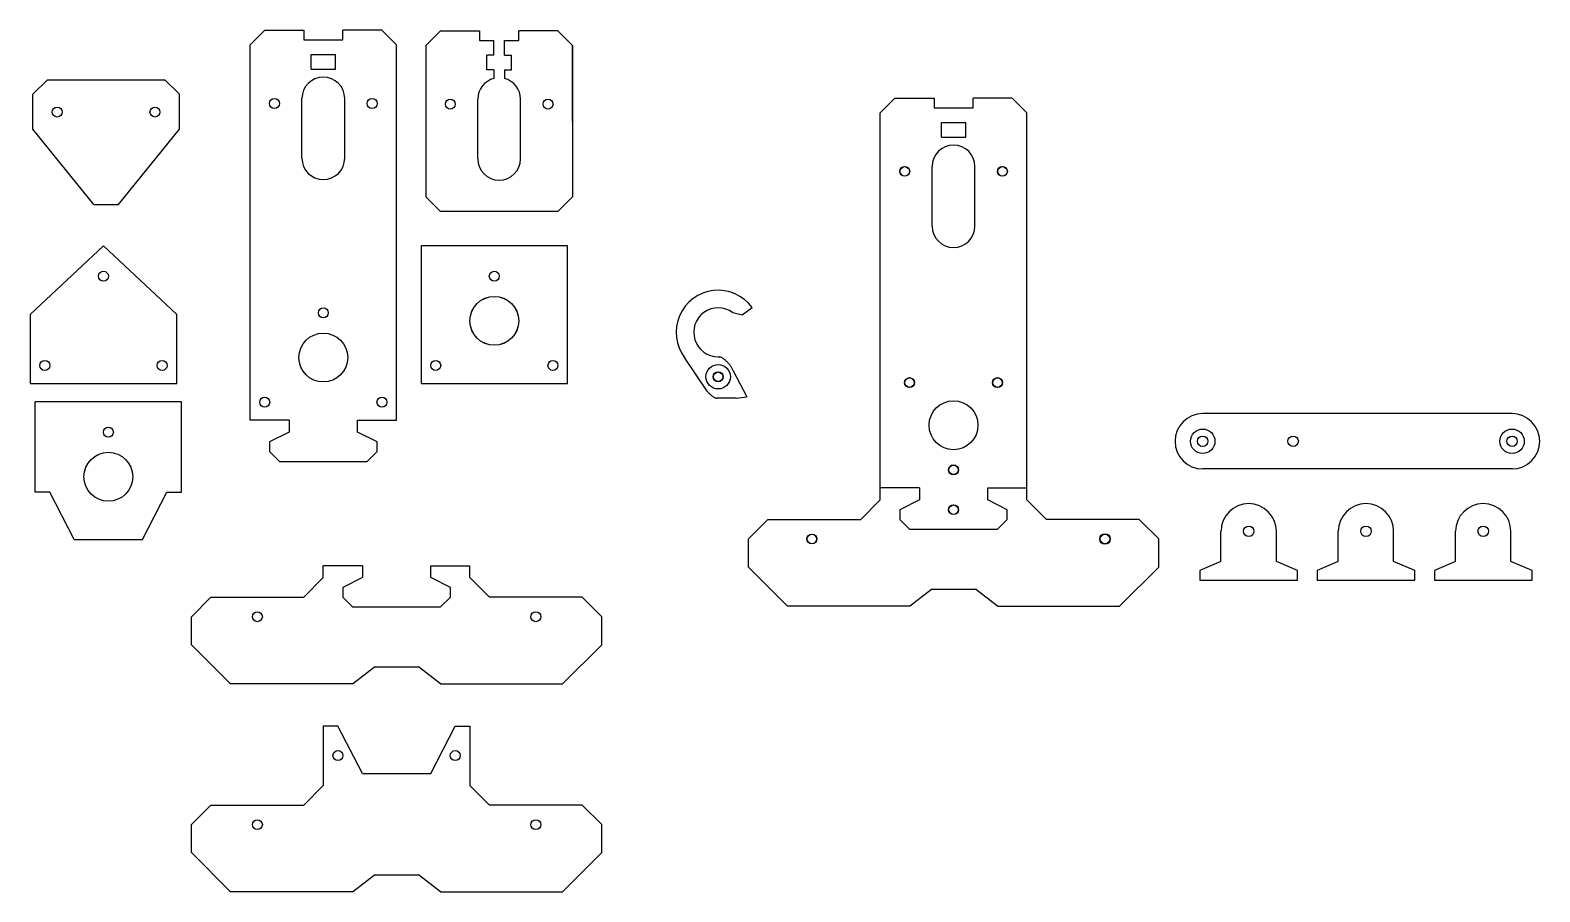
# Model space of a CAD drawing. Header units: inches. Extents: x -8 to 7.4, y -5.6 to 3.2.
import ezdxf

# ---------------------------------------------------------------- set-up
doc = ezdxf.new("R2010")
doc.units = ezdxf.units.IN
doc.header["$MEASUREMENT"] = 0
doc.layers.get('0').update_dxf_attribs({"lineweight": 25, "true_color": 0xffffff})

msp = doc.modelspace()

# ---------------------------------------------------------------- linework, layer by layer
at = {"color": 7, "true_color": 0x000000}
for p, q in [((-5.6, 3.206), (-5.75, 3.056)), ((-5.6, 3.206), (-5.2, 3.206)), ((-5.2, 3.206), (-5.2, 3.106)), ((-5.2, 3.106), (-4.8, 3.106)), ((-4.8, 3.106), (-4.8, 3.206)), ((-4.4, 3.206), (-4.8, 3.206)), ((-4.8, 3.206), (-4.8, 3.206)), ((-4.4, 3.206), (-4.25, 3.056)), ((-3.8, 3.2), (-3.95, 3.05)), ((-3.8, 3.2), (-3.4, 3.2)), ((-3.4, 3.2), (-3.4, 3.1)), ((-3.4, 3.1), (-3.254, 3.1)), ((-3.254, 2.95), (-3.254, 3.1)), ((-3.146, 2.95), (-3.146, 3.1)), ((-3.146, 3.1), (-3, 3.1)), ((-3, 3.1), (-3, 3.2)), ((-2.6, 3.2), (-3, 3.2)), ((-3, 3.2), (-3, 3.2)), ((-2.6, 3.2), (-2.45, 3.05)), ((-3.325, 2.8), (-3.325, 2.95)), ((-3.254, 2.95), (-3.325, 2.95)), ((-3.146, 2.95), (-3.075, 2.95)), ((-3.075, 2.8), (-3.075, 2.95)), ((-3.254, 2.8), (-3.325, 2.8)), ((-3.254, 2.8), (-3.254, 2.712)), ((-3.146, 2.8), (-3.075, 2.8)), ((-3.146, 2.8), (-3.146, 2.712)), ((-7.823, 2.7), (-7.973, 2.55)), ((-7.023, 2.7), (-7.023, 2.7)), ((-6.623, 2.7), (-6.473, 2.55)), ((0.85, 2.512), (0.7, 2.362)), ((0.85, 2.512), (1.25, 2.512)), ((1.25, 2.512), (1.25, 2.412)), ((1.65, 2.412), (1.65, 2.512)), ((2.05, 2.512), (1.65, 2.512)), ((1.65, 2.512), (1.65, 2.512)), ((2.05, 2.512), (2.2, 2.362)), ((1.25, 2.412), (1.65, 2.412)), ((-3.8, 1.35), (-3.95, 1.5)), ((-2.45, 1.5), (-2.6, 1.35)), ((-2.6, 1.35), (-3.8, 1.35)), ((7.166, -0.717), (4, -0.717)), ((7.166, -1.283), (4, -1.283)), ((-0.65, -2.287), (-0.65, -2)), ((3.55, -2.287), (3.55, -2)), ((4.187, -2.229), (4.187, -1.921)), ((4.754, -2.229), (4.754, -1.921)), ((5.387, -2.229), (5.387, -1.921)), ((5.954, -2.229), (5.954, -1.921)), ((6.587, -2.229), (6.587, -1.921)), ((7.154, -2.229), (7.154, -1.921)), ((-0.249, -2.687), (-0.65, -2.287)), ((3.149, -2.687), (3.55, -2.287)), ((4.187, -2.229), (3.971, -2.321)), ((4.971, -2.321), (4.754, -2.229)), ((5.387, -2.229), (5.171, -2.321)), ((6.171, -2.321), (5.954, -2.229)), ((6.587, -2.229), (6.371, -2.321)), ((7.371, -2.321), (7.154, -2.229)), ((3.971, -2.321), (3.971, -2.421)), ((3.971, -2.421), (4.971, -2.421)), ((4.971, -2.421), (4.971, -2.321)), ((5.171, -2.321), (5.171, -2.421)), ((5.171, -2.421), (6.171, -2.421)), ((6.171, -2.421), (6.171, -2.321)), ((6.371, -2.321), (6.371, -2.421)), ((6.371, -2.421), (7.371, -2.421)), ((7.371, -2.421), (7.371, -2.321)), ((-6.35, -3.082), (-6.35, -2.795)), ((-2.15, -3.082), (-2.15, -2.795)), ((-5.949, -3.483), (-6.35, -3.082)), ((-2.551, -3.483), (-2.15, -3.082)), ((-6.35, -5.209), (-6.35, -4.923)), ((-2.15, -5.209), (-2.15, -4.923)), ((-5.949, -5.61), (-6.35, -5.209)), ((-2.551, -5.61), (-2.15, -5.209))]:
    msp.add_line(p, q, dxfattribs=at)
for p, q in [((-3, 3.2), (-3, 3.2)), ((-5.75, -0.784), (-5.75, 3.056)), ((-4.25, -0.784), (-4.25, 3.056)), ((-3.95, 3.05), (-3.95, 1.5)), ((-2.45, 2.275), (-2.45, 3.05)), ((-2.45, 3.05), (-2.45, 1.5)), ((-7.823, 2.7), (-6.623, 2.7)), ((-7.023, 2.7), (-7.023, 2.7)), ((-7.973, 2.194), (-7.973, 2.55)), ((-6.473, 2.194), (-6.473, 2.55)), ((-3.419, 1.89), (-3.419, 2.5)), ((-2.981, 1.89), (-2.981, 2.5)), ((0.7, -1.6), (0.7, 2.362)), ((2.2, -1.6), (2.2, 2.362)), ((-7.349, 1.424), (-7.973, 2.194)), ((-7.097, 1.424), (-6.473, 2.194)), ((-7.349, 1.424), (-7.097, 1.424)), ((-8, 0.296), (-7.25, 1)), ((-7.25, 1), (-6.5, 0.296)), ((-2.5, 1), (-4, 1)), ((-4, 1), (-4, -0.409)), ((-2.5, -0.409), (-2.5, 1)), ((-0.759, 0.56), (-0.759, 0.56)), ((-0.81, 0.316), (-0.713, 0.295)), ((-0.713, 0.295), (-0.612, 0.369)), ((-8, 0.296), (-8, -0.409)), ((-6.5, -0.409), (-6.5, 0.296)), ((-1.072, -0.488), (-1.302, -0.143)), ((-0.959, -0.135), (-0.941, -0.135)), ((-0.808, -0.274), (-0.664, -0.546)), ((-8, -0.409), (-6.5, -0.409)), ((-4, -0.409), (-2.5, -0.409)), ((-6.45, -0.596), (-7.95, -0.596)), ((-7.95, -1.52), (-7.95, -0.596)), ((-6.45, -1.52), (-6.45, -0.596)), ((-0.776, -0.56), (-0.969, -0.559)), ((-0.776, -0.56), (-0.664, -0.546)), ((-5.35, -0.784), (-5.75, -0.784)), ((-5.35, -0.906), (-5.55, -1.006)), ((-5.35, -0.784), (-5.35, -0.906)), ((-4.65, -0.906), (-4.65, -0.784)), ((-4.65, -0.784), (-4.25, -0.784)), ((-4.45, -1.006), (-4.65, -0.906)), ((-5.55, -1.006), (-5.55, -1.106)), ((-4.45, -1.106), (-4.45, -1.006)), ((-5.55, -1.106), (-5.45, -1.206)), ((-5.45, -1.206), (-4.55, -1.206)), ((-4.55, -1.206), (-4.45, -1.106)), ((-7.8, -1.52), (-7.95, -1.52)), ((-7.55, -2.004), (-7.8, -1.52)), ((-6.85, -2.004), (-6.6, -1.52)), ((-6.6, -1.52), (-6.45, -1.52)), ((1.1, -1.477), (0.7, -1.477)), ((1.1, -1.477), (1.1, -1.6)), ((1.8, -1.6), (1.8, -1.477)), ((1.8, -1.477), (2.2, -1.477)), ((0.5, -1.8), (0.7, -1.6)), ((1.1, -1.6), (0.9, -1.7)), ((2, -1.7), (1.8, -1.6)), ((2.4, -1.8), (2.2, -1.6)), ((-0.45, -1.8), (-0.65, -2)), ((-0.45, -1.8), (0.5, -1.8)), ((0.9, -1.7), (0.9, -1.8)), ((0.9, -1.8), (1, -1.9)), ((1.9, -1.9), (2, -1.8)), ((2, -1.8), (2, -1.7)), ((3.35, -1.8), (2.4, -1.8)), ((3.35, -1.8), (3.55, -2)), ((-7.55, -2.004), (-6.85, -2.004)), ((1, -1.9), (1.9, -1.9)), ((-4.6, -2.273), (-5, -2.273)), ((-5, -2.395), (-5, -2.273)), ((-4.6, -2.273), (-4.6, -2.395)), ((-3.9, -2.395), (-3.9, -2.273)), ((-3.9, -2.273), (-3.5, -2.273)), ((-3.5, -2.395), (-3.5, -2.273)), ((-5.2, -2.595), (-5, -2.395)), ((-4.6, -2.395), (-4.8, -2.495)), ((-3.7, -2.495), (-3.9, -2.395)), ((-3.3, -2.595), (-3.5, -2.395)), ((-6.15, -2.595), (-6.35, -2.795)), ((-6.15, -2.595), (-5.2, -2.595)), ((-4.8, -2.495), (-4.8, -2.595)), ((-4.8, -2.595), (-4.7, -2.695)), ((-3.8, -2.695), (-3.7, -2.595)), ((-3.7, -2.595), (-3.7, -2.495)), ((-2.35, -2.595), (-3.3, -2.595)), ((-2.35, -2.595), (-2.15, -2.795)), ((1, -2.687), (1.225, -2.513)), ((1.225, -2.513), (1.675, -2.513)), ((1.9, -2.687), (1.675, -2.513)), ((-4.7, -2.695), (-3.8, -2.695)), ((1, -2.687), (-0.249, -2.687)), ((1.9, -2.687), (3.149, -2.687)), ((-4.7, -3.483), (-4.475, -3.308)), ((-4.475, -3.308), (-4.025, -3.308)), ((-3.8, -3.483), (-4.025, -3.308)), ((-4.7, -3.483), (-5.949, -3.483)), ((-3.8, -3.483), (-2.551, -3.483)), ((-4.85, -3.916), (-5, -3.916)), ((-5, -3.916), (-5, -4.523)), ((-4.6, -4.4), (-4.85, -3.916)), ((-3.9, -4.4), (-3.65, -3.916)), ((-3.65, -3.916), (-3.5, -3.916)), ((-3.5, -3.916), (-3.5, -4.523)), ((-4.6, -4.4), (-3.9, -4.4)), ((-5.2, -4.723), (-5, -4.523)), ((-3.3, -4.723), (-3.5, -4.523)), ((-6.15, -4.723), (-6.35, -4.923)), ((-6.15, -4.723), (-5.2, -4.723)), ((-2.35, -4.723), (-3.3, -4.723)), ((-2.35, -4.723), (-2.15, -4.923)), ((-4.7, -5.61), (-4.475, -5.435)), ((-4.475, -5.435), (-4.025, -5.435)), ((-3.8, -5.61), (-4.025, -5.435)), ((-4.7, -5.61), (-5.949, -5.61)), ((-3.8, -5.61), (-2.551, -5.61))]:
    msp.add_line(p, q)
at = {"color": 3, "true_color": 0x00ff00}
for p, q in [((-5.125, 2.806), (-5.125, 2.956)), ((-5.125, 2.956), (-4.875, 2.956)), ((-4.875, 2.806), (-4.875, 2.956)), ((-5.125, 2.806), (-4.875, 2.806)), ((-5.219, 1.896), (-5.219, 2.506)), ((-4.781, 1.896), (-4.781, 2.506)), ((1.325, 2.112), (1.325, 2.262)), ((1.325, 2.262), (1.575, 2.262)), ((1.575, 2.112), (1.575, 2.262)), ((1.325, 2.112), (1.575, 2.112)), ((1.231, 1.202), (1.231, 1.812)), ((1.669, 1.202), (1.669, 1.812))]:
    msp.add_line(p, q, dxfattribs=at)
for centre in [(-5.5, 2.456), (-4.5, 2.456), (-3.7, 2.45), (-2.7, 2.45), (-7.723, 2.369), (-6.723, 2.369), (0.95, 1.762), (1.95, 1.762), (-7.25, 0.689), (-3.25, 0.689), (-5, 0.314), (-7.85, -0.224), (-6.65, -0.224), (-3.85, -0.224), (-2.65, -0.224), (-0.959, -0.34), (1, -0.4), (1.9, -0.4), (-5.6, -0.6), (-4.4, -0.6), (-7.2, -0.907), (1.45, -1.293), (1.45, -1.7), (0, -2), (3, -2), (-5.675, -2.795), (-2.825, -2.795), (-4.85, -4.216), (-3.65, -4.216), (-5.675, -4.923), (-2.825, -4.923)]:
    msp.add_circle(centre, 0.051)
for centre, radius in [((0.95, 1.762), 0.0482), ((1.95, 1.762), 0.0482), ((-3.25, 0.233), 0.25), ((-3.25, 0.232), 0.25), ((-5, -0.143), 0.25), ((-0.959, -0.34), 0.125), ((-0.959, -0.34), 0.0482), ((1, -0.4), 0.0482), ((1.9, -0.4), 0.0482), ((1.45, -0.836), 0.25), ((4, -1), 0.125), ((7.166, -1), 0.125), ((4, -1), 0.0539), ((4.925, -1), 0.0539), ((7.166, -1), 0.0539), ((-7.2, -1.363), 0.25), ((-7.2, -1.363), 0.25), ((1.45, -1.293), 0.0482), ((1.45, -1.7), 0.0482), ((0, -2), 0.0482), ((3, -2), 0.0539), ((3, -2), 0.0482), ((4.471, -1.921), 0.0539), ((5.671, -1.921), 0.0539), ((6.871, -1.921), 0.0539)]:
    msp.add_circle(centre, radius, dxfattribs=at)
for centre, start, end in [((-5, 2.506), 0, 180), ((1.45, 1.812), 0, 180), ((-5, 1.896), 180, 0), ((1.45, 1.202), 180, 0)]:
    msp.add_arc(centre, 0.219, start, end, dxfattribs=at)
for centre, radius, start, end in [((-3.2, 2.5), 0.219, 104.2588, 180), ((-3.2, 2.5), 0.219, 0, 75.7412), ((-3.2, 1.89), 0.219, 180, 0), ((-0.959, 0.115), 0.43, 36.1115, 217.0535)]:
    msp.add_arc(centre, radius, start, end)
at = {"color": 7, "true_color": 0x000000}
for centre, radius, start, end in [((-0.959, 0.115), 0.25, 53.3958, 270), ((4, -1), 0.283, 90, 270), ((7.166, -1), 0.283, 270, 90), ((4.471, -1.921), 0.283, 0, 180), ((5.671, -1.921), 0.283, 0, 180), ((6.871, -1.921), 0.283, 0, 180)]:
    msp.add_arc(centre, radius, start, end, dxfattribs=at)
for points in [[(-0.808, -0.274), (-0.851, -0.18), (-0.941, -0.135)], [(-1.072, -0.488), (-1.006, -0.56), (-0.969, -0.559)]]:
    msp.add_open_spline(points, degree=2)

doc.saveas('drawing.dxf')
